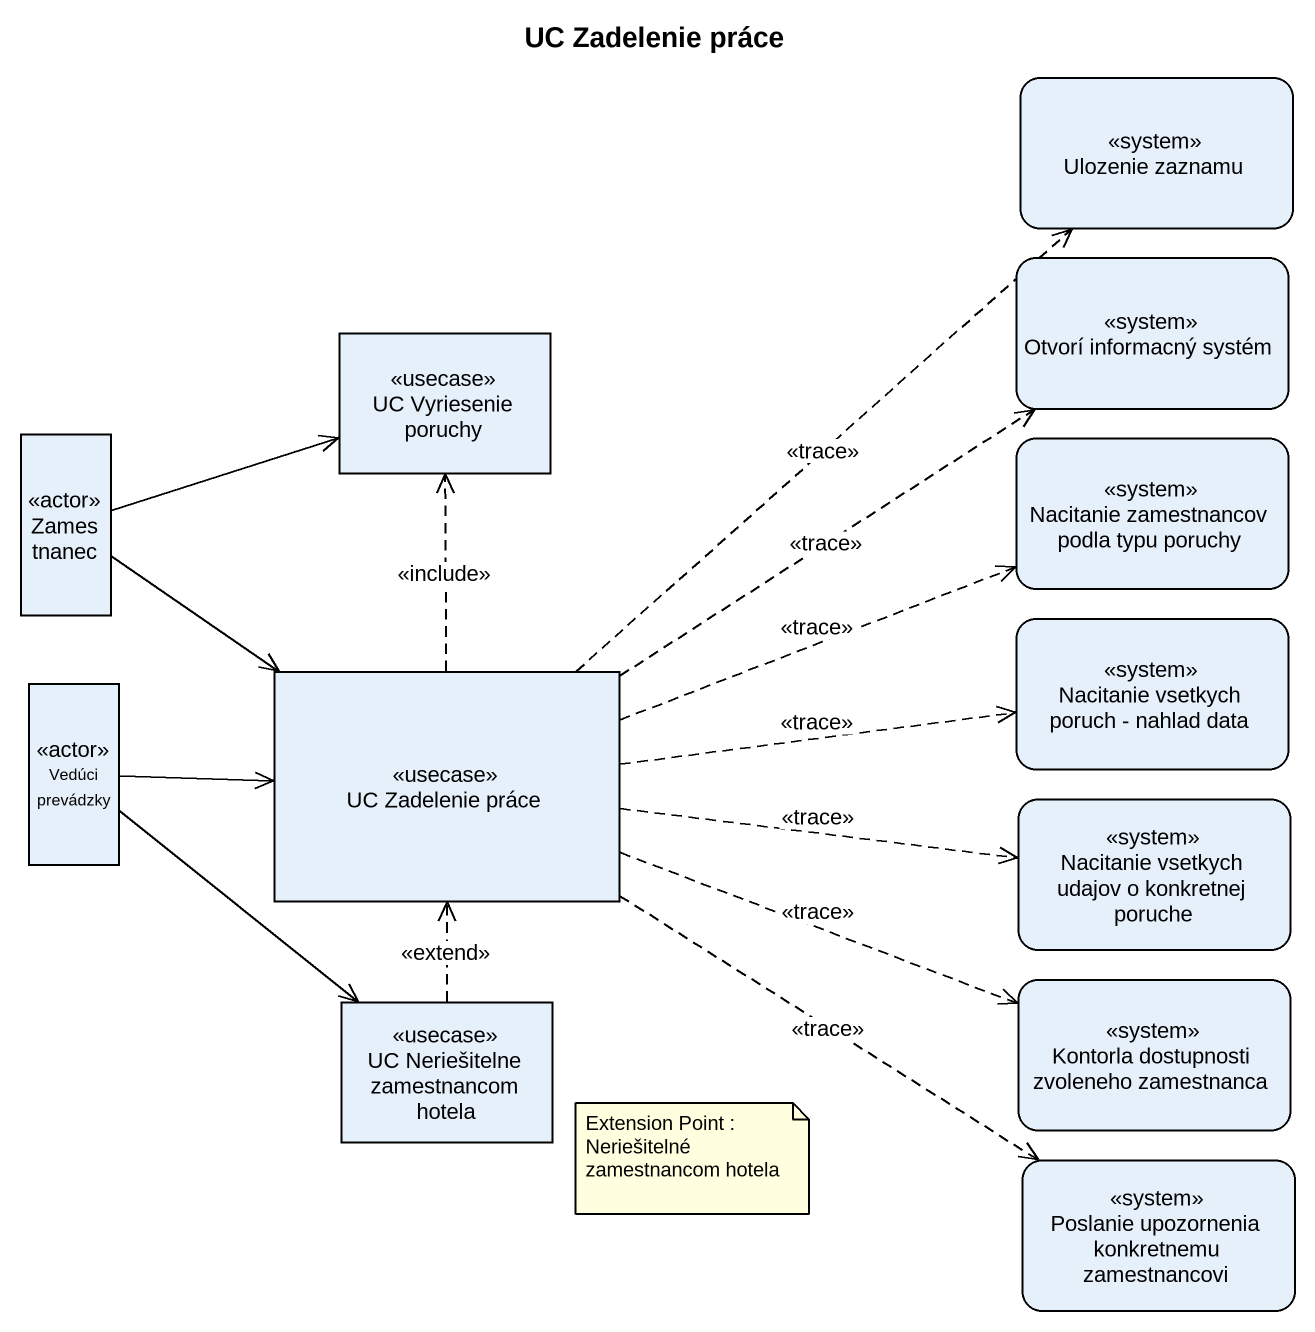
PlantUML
@startuml
title UC Zadelenie práce
hide empty description
state "Ulozenie zaznamu" as Ulozenie_zaznamu <<system>>
state "UC Vyriesenie poruchy" as UC_Vyriesenie_poruchy <<usecase>>
state "Otvorí informacný systém" as Otvorí_informacný_systém <<system>>
state Zamestnanec <<actor>>
state "Nacitanie zamestnancov podla typu poruchy" as Nacitanie_zamestnancov <<system>>
state "Vedúci prevádzky" as Vedúci_prevádzky <<actor>>
state "UC Zadelenie práce" as UC_Zadelenie_práce <<usecase>>
state "Nacitanie vsetkych poruch - nahlad data" as Nacitanie_vsetkych_poruch <<system>>
state "Nacitanie vsetkych udajov o konkretnej poruche" as Nacitanie_vsetkych_udajov_o <<system>>
state "Kontorla dostupnosti zvoleneho zamestnanca" as Kontorla_dostupnosti <<system>>
state "UC Neriešitelne zamestnancom hotela" as UC_Neriešitelne <<usecase>>
state "Poslanie upozornenia konkretnemu zamestnancovi" as Poslanie_upozornenia <<system>>
Zamestnanec -right-> UC_Vyriesenie_poruchy
Zamestnanec --> UC_Zadelenie_práce
Vedúci_prevádzky -right-> UC_Zadelenie_práce
Vedúci_prevádzky --> UC_Neriešitelne
UC_Zadelenie_práce -up[dashed]-> Ulozenie_zaznamu : <<trace>>
UC_Zadelenie_práce -up[dashed]-> UC_Vyriesenie_poruchy : <<include>>
UC_Zadelenie_práce -up[dashed]-> Otvorí_informacný_systém : <<trace>>
UC_Zadelenie_práce -right[dashed]-> Nacitanie_zamestnancov : <<trace>>
UC_Zadelenie_práce -right[dashed]-> Nacitanie_vsetkych_poruch : <<trace>>
UC_Zadelenie_práce -right[dashed]-> Nacitanie_vsetkych_udajov_o : <<trace>>
UC_Zadelenie_práce -right[dashed]-> Kontorla_dostupnosti : <<trace>>
UC_Zadelenie_práce -[dashed]-> Poslanie_upozornenia : <<trace>>
UC_Neriešitelne -up[dashed]-> UC_Zadelenie_práce : <<extend>>
note as N1
  Extension Point : Neriešitelné zamestnancom hotela
end note
@enduml
